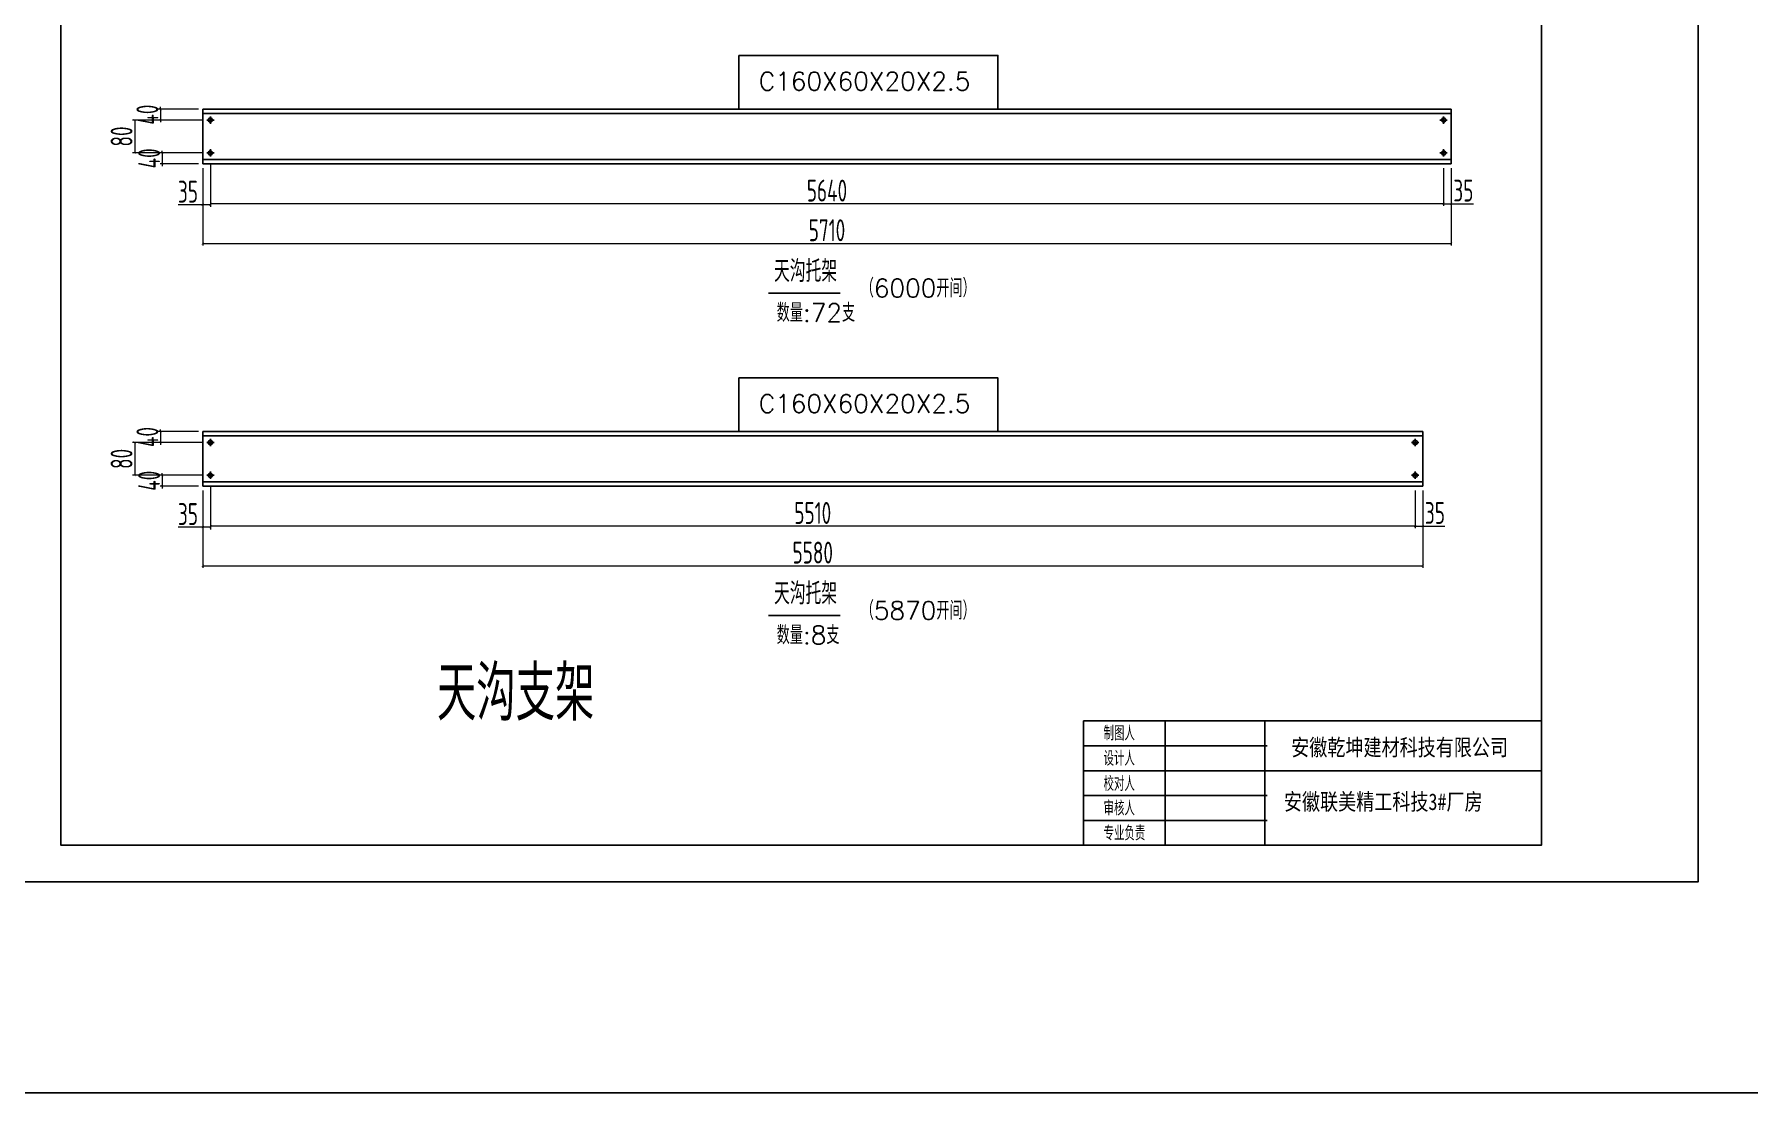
# Model space of a CAD drawing. Header units: millimetres. Extents: x 1471994 to 4527627, y -5186613 to -1927582.
# Drawn here: x 1522876 to 1530717, y -2025769 to -2020931 of the extents above; entities that cross this region are included whole.
import ezdxf

# ---------------------------------------------------------------- set-up
doc = ezdxf.new("R2010")
doc.units = ezdxf.units.MM
doc.header["$LTSCALE"] = 1000
doc.header["$PDMODE"] = 34
doc.linetypes.add('CENTER', pattern=[50.8, 31.75, -6.35, 6.35, -6.35])
doc.layers.add('轴线层', color=1, linetype='CENTER', lineweight=15)
doc.styles.add('hz', font='gbenor.shx', dxfattribs={"width": 0.75, "height": 100, "bigfont": 'gbcbig.shx'})
doc.styles.get("Standard").update_dxf_attribs({"font": 'txt', "bigfont": 'gbcbig.shx'})
doc.styles.add('图框', font='')
doc.styles.get('图框').set_extended_font_data('SimSun')
doc.dimstyles.new('连接板标注3', dxfattribs={"dimscale": 100, "dimtxt": 0.8, "dimasz": 0.1, "dimexe": 0.1, "dimexo": 0.2, "dimgap": 0.1, "dimtad": 1, "dimtoh": 1, "dimdec": 0, "dimdsep": 46, "dimtxsty": 'hz', "dimblk": 'ARCHTICK', "dimcen": 3, "dimclrd": 7, "dimclre": 7, "dimclrt": 3, "dimadec": 0, "dimazin": 0, "dimtfac": 1, "dimtdec": 0, "dimtix": 1, "dimtmove": 0, "dimatfit": 3, "dimldrblk": 'ARCHTICK', "dimfxl": 0.1, "dimlwd": 13, "dimlwe": 13, "dimarcsym": 0})

# ---------------------------------------------------------------- blocks, each defined once
blk = doc.blocks.new('_ArchTick')
at = {"color": 0, "linetype": 'ByBlock', "const_width": 0.15}
blk.add_lwpolyline([(-0.5, -0.5), (0.5, 0.5)], dxfattribs=at)
blk = doc.blocks.new('*D1747')
at = {"color": 7, "lineweight": 13}
for p, q in [((1523681.4, -2021520.1), (1523681.4, -2021720.6)), ((1523646.4, -2021543.4), (1523646.4, -2021720.6)), ((1523646.4, -2021710.6), (1523533.3, -2021710.6)), ((1523681.4, -2021710.6), (1523646.4, -2021710.6))]:
    blk.add_line(p, q, dxfattribs=at)
at = {"layer": 'Defpoints', "color": 0}
for p in [(1523646.4, -2021523.4), (1523681.4, -2021500.1), (1523646.4, -2021710.6)]:
    blk.add_point(p, dxfattribs=at)
at = {"color": 7, "lineweight": 13, "xscale": 10, "yscale": 10, "zscale": 10, "rotation": 180}
blk.add_blockref('_ArchTick', (1523646.4, -2021710.6), dxfattribs=at)
at = {"color": 7, "lineweight": 13, "xscale": 10, "yscale": 10, "zscale": 10}
blk.add_blockref('_ArchTick', (1523681.4, -2021710.6), dxfattribs=at)
at = {"color": 3, "insert": (1523578.9, -2021650.6), "char_height": 100, "attachment_point": 5, "style": 'hz'}
blk.add_mtext('35', dxfattribs=at)
blk = doc.blocks.new('*D1748')
at = {"color": 7, "lineweight": 13}
for p, q in [((1523681.4, -2021595.6), (1523681.4, -2021715.6)), ((1529321.4, -2021563.4), (1529321.4, -2021715.6)), ((1529321.4, -2021705.6), (1523681.4, -2021705.6))]:
    blk.add_line(p, q, dxfattribs=at)
at = {"layer": 'Defpoints', "color": 0}
for p in [(1523681.4, -2021575.6), (1529321.4, -2021543.4), (1523681.4, -2021705.6)]:
    blk.add_point(p, dxfattribs=at)
at = {"color": 7, "lineweight": 13, "xscale": 10, "yscale": 10, "zscale": 10, "rotation": 180}
blk.add_blockref('_ArchTick', (1523681.4, -2021705.6), dxfattribs=at)
at = {"color": 7, "lineweight": 13, "xscale": 10, "yscale": 10, "zscale": 10}
blk.add_blockref('_ArchTick', (1529321.4, -2021705.6), dxfattribs=at)
at = {"color": 3, "insert": (1526501.4, -2021645.6), "char_height": 100, "attachment_point": 5, "style": 'hz'}
blk.add_mtext('5640', dxfattribs=at)
blk = doc.blocks.new('*D1749')
at = {"color": 7, "lineweight": 13}
for p, q in [((1523646.4, -2021543.4), (1523646.4, -2021896.9)), ((1529356.4, -2021563.4), (1529356.4, -2021896.9)), ((1523646.4, -2021886.9), (1529356.4, -2021886.9))]:
    blk.add_line(p, q, dxfattribs=at)
at = {"layer": 'Defpoints', "color": 0}
for p in [(1523646.4, -2021523.4), (1529356.4, -2021543.4), (1529356.4, -2021886.9)]:
    blk.add_point(p, dxfattribs=at)
at = {"color": 7, "lineweight": 13, "xscale": 10, "yscale": 10, "zscale": 10, "rotation": 180}
blk.add_blockref('_ArchTick', (1523646.4, -2021886.9), dxfattribs=at)
at = {"color": 7, "lineweight": 13, "xscale": 10, "yscale": 10, "zscale": 10}
blk.add_blockref('_ArchTick', (1529356.4, -2021886.9), dxfattribs=at)
at = {"color": 3, "insert": (1526501.4, -2021826.9), "char_height": 100, "attachment_point": 5, "style": 'hz'}
blk.add_mtext('5710', dxfattribs=at)
blk = doc.blocks.new('*D1750')
at = {"color": 7, "lineweight": 13}
for p, q in [((1529321.4, -2021543.4), (1529321.4, -2021715.6)), ((1529356.4, -2021543.4), (1529356.4, -2021715.6)), ((1529321.4, -2021705.6), (1529356.4, -2021705.6)), ((1529356.4, -2021705.6), (1529457.8, -2021705.6))]:
    blk.add_line(p, q, dxfattribs=at)
at = {"layer": 'Defpoints', "color": 0}
for p in [(1529321.4, -2021523.4), (1529356.4, -2021523.4), (1529321.4, -2021705.6)]:
    blk.add_point(p, dxfattribs=at)
at = {"color": 7, "lineweight": 13, "xscale": 10, "yscale": 10, "zscale": 10, "rotation": 180}
blk.add_blockref('_ArchTick', (1529321.4, -2021705.6), dxfattribs=at)
at = {"color": 7, "lineweight": 13, "xscale": 10, "yscale": 10, "zscale": 10}
blk.add_blockref('_ArchTick', (1529356.4, -2021705.6), dxfattribs=at)
at = {"color": 3, "insert": (1529412.1, -2021645.6), "char_height": 100, "attachment_point": 5, "style": 'hz'}
blk.add_mtext('35', dxfattribs=at)
blk = doc.blocks.new('*D1751')
at = {"color": 7, "lineweight": 13}
for p, q in [((1523626.4, -2021273.4), (1523443.2, -2021273.4)), ((1523453.2, -2021273.4), (1523453.2, -2021263.4)), ((1523453.2, -2021273.4), (1523453.2, -2021323.4)), ((1523644.8, -2021323.4), (1523443.2, -2021323.4)), ((1523453.2, -2021323.4), (1523453.2, -2021333.4))]:
    blk.add_line(p, q, dxfattribs=at)
at = {"layer": 'Defpoints', "color": 0}
for p in [(1523646.4, -2021273.4), (1523453.2, -2021323.4), (1523664.8, -2021323.4)]:
    blk.add_point(p, dxfattribs=at)
at = {"color": 7, "lineweight": 13, "xscale": 10, "yscale": 10, "zscale": 10}
for p, rotation in [((1523453.2, -2021273.4), 270), ((1523453.2, -2021323.4), 90)]:
    blk.add_blockref('_ArchTick', p, dxfattribs=dict(at, rotation=rotation))
at = {"color": 3, "insert": (1523393.2, -2021298.4), "char_height": 100, "attachment_point": 5, "rotation": 90, "style": 'hz'}
blk.add_mtext('40', dxfattribs=at)
blk = doc.blocks.new('*D1752')
at = {"color": 7, "lineweight": 13}
for p, q in [((1523644.8, -2021323.4), (1523325.1, -2021323.4)), ((1523335.1, -2021323.4), (1523335.1, -2021473.4)), ((1523644.8, -2021473.4), (1523325.1, -2021473.4))]:
    blk.add_line(p, q, dxfattribs=at)
at = {"layer": 'Defpoints', "color": 0}
for p in [(1523664.8, -2021323.4), (1523335.1, -2021473.4), (1523664.8, -2021473.4)]:
    blk.add_point(p, dxfattribs=at)
at = {"color": 7, "lineweight": 13, "xscale": 10, "yscale": 10, "zscale": 10}
for p, rotation in [((1523335.1, -2021323.4), 90), ((1523335.1, -2021473.4), 270)]:
    blk.add_blockref('_ArchTick', p, dxfattribs=dict(at, rotation=rotation))
at = {"color": 3, "insert": (1523275.1, -2021398.4), "char_height": 100, "attachment_point": 5, "rotation": 90, "style": 'hz'}
blk.add_mtext('80', dxfattribs=at)
blk = doc.blocks.new('*D1753')
at = {"color": 7, "lineweight": 13}
for p, q in [((1523644.8, -2021473.4), (1523451.1, -2021473.4)), ((1523626.4, -2021523.4), (1523451.1, -2021523.4)), ((1523461.1, -2021473.4), (1523461.1, -2021463.4)), ((1523461.1, -2021473.4), (1523461.1, -2021523.4)), ((1523461.1, -2021523.4), (1523461.1, -2021533.4))]:
    blk.add_line(p, q, dxfattribs=at)
at = {"layer": 'Defpoints', "color": 0}
for p in [(1523461.1, -2021523.4), (1523646.4, -2021523.4), (1523664.8, -2021473.4)]:
    blk.add_point(p, dxfattribs=at)
at = {"color": 7, "lineweight": 13, "xscale": 10, "yscale": 10, "zscale": 10}
for p, rotation in [((1523461.1, -2021473.4), 270), ((1523461.1, -2021523.4), 90)]:
    blk.add_blockref('_ArchTick', p, dxfattribs=dict(at, rotation=rotation))
at = {"color": 3, "insert": (1523401.1, -2021498.4), "char_height": 100, "attachment_point": 5, "rotation": 90, "style": 'hz'}
blk.add_mtext('40', dxfattribs=at)
blk = doc.blocks.new('*D1754')
at = {"color": 7, "lineweight": 13}
for p, q in [((1523646.4, -2023017.1), (1523646.4, -2023194.3)), ((1523681.4, -2022993.8), (1523681.4, -2023194.3)), ((1523646.4, -2023184.3), (1523533.3, -2023184.3)), ((1523681.4, -2023184.3), (1523646.4, -2023184.3))]:
    blk.add_line(p, q, dxfattribs=at)
at = {"layer": 'Defpoints', "color": 0}
for p in [(1523646.4, -2022997.1), (1523681.4, -2022973.8), (1523646.4, -2023184.3)]:
    blk.add_point(p, dxfattribs=at)
at = {"color": 7, "lineweight": 13, "xscale": 10, "yscale": 10, "zscale": 10, "rotation": 180}
blk.add_blockref('_ArchTick', (1523646.4, -2023184.3), dxfattribs=at)
at = {"color": 7, "lineweight": 13, "xscale": 10, "yscale": 10, "zscale": 10}
blk.add_blockref('_ArchTick', (1523681.4, -2023184.3), dxfattribs=at)
at = {"color": 3, "insert": (1523578.9, -2023124.3), "char_height": 100, "attachment_point": 5, "style": 'hz'}
blk.add_mtext('35', dxfattribs=at)
blk = doc.blocks.new('*D1755')
at = {"color": 7, "lineweight": 13}
for p, q in [((1523681.4, -2023069.3), (1523681.4, -2023189.3)), ((1529191.4, -2023037.1), (1529191.4, -2023189.3)), ((1529191.4, -2023179.3), (1523681.4, -2023179.3))]:
    blk.add_line(p, q, dxfattribs=at)
at = {"layer": 'Defpoints', "color": 0}
for p in [(1529191.4, -2023017.1), (1523681.4, -2023049.3), (1523681.4, -2023179.3)]:
    blk.add_point(p, dxfattribs=at)
at = {"color": 7, "lineweight": 13, "xscale": 10, "yscale": 10, "zscale": 10, "rotation": 180}
blk.add_blockref('_ArchTick', (1523681.4, -2023179.3), dxfattribs=at)
at = {"color": 7, "lineweight": 13, "xscale": 10, "yscale": 10, "zscale": 10}
blk.add_blockref('_ArchTick', (1529191.4, -2023179.3), dxfattribs=at)
at = {"color": 3, "insert": (1526436.4, -2023119.3), "char_height": 100, "attachment_point": 5, "style": 'hz'}
blk.add_mtext('5510', dxfattribs=at)
blk = doc.blocks.new('*D1756')
at = {"color": 7, "lineweight": 13}
for p, q in [((1523646.4, -2023017.1), (1523646.4, -2023370.5)), ((1529226.4, -2023037.1), (1529226.4, -2023370.5)), ((1523646.4, -2023360.5), (1529226.4, -2023360.5))]:
    blk.add_line(p, q, dxfattribs=at)
at = {"layer": 'Defpoints', "color": 0}
for p in [(1523646.4, -2022997.1), (1529226.4, -2023017.1), (1529226.4, -2023360.5)]:
    blk.add_point(p, dxfattribs=at)
at = {"color": 7, "lineweight": 13, "xscale": 10, "yscale": 10, "zscale": 10, "rotation": 180}
blk.add_blockref('_ArchTick', (1523646.4, -2023360.5), dxfattribs=at)
at = {"color": 7, "lineweight": 13, "xscale": 10, "yscale": 10, "zscale": 10}
blk.add_blockref('_ArchTick', (1529226.4, -2023360.5), dxfattribs=at)
at = {"color": 3, "insert": (1526436.4, -2023300.5), "char_height": 100, "attachment_point": 5, "style": 'hz'}
blk.add_mtext('5580', dxfattribs=at)
blk = doc.blocks.new('*D1757')
at = {"color": 7, "lineweight": 13}
for p, q in [((1529191.4, -2023017.1), (1529191.4, -2023189.3)), ((1529226.4, -2023017.1), (1529226.4, -2023189.3)), ((1529191.4, -2023179.3), (1529226.4, -2023179.3)), ((1529226.4, -2023179.3), (1529327.8, -2023179.3))]:
    blk.add_line(p, q, dxfattribs=at)
at = {"layer": 'Defpoints', "color": 0}
for p in [(1529191.4, -2022997.1), (1529226.4, -2022997.1), (1529191.4, -2023179.3)]:
    blk.add_point(p, dxfattribs=at)
at = {"color": 7, "lineweight": 13, "xscale": 10, "yscale": 10, "zscale": 10, "rotation": 180}
blk.add_blockref('_ArchTick', (1529191.4, -2023179.3), dxfattribs=at)
at = {"color": 7, "lineweight": 13, "xscale": 10, "yscale": 10, "zscale": 10}
blk.add_blockref('_ArchTick', (1529226.4, -2023179.3), dxfattribs=at)
at = {"color": 3, "insert": (1529282.1, -2023119.3), "char_height": 100, "attachment_point": 5, "style": 'hz'}
blk.add_mtext('35', dxfattribs=at)
blk = doc.blocks.new('*D1758')
at = {"color": 7, "lineweight": 13}
for p, q in [((1523626.4, -2022747.1), (1523443.2, -2022747.1)), ((1523453.2, -2022747.1), (1523453.2, -2022737.1)), ((1523453.2, -2022747.1), (1523453.2, -2022797.1)), ((1523644.8, -2022797.1), (1523443.2, -2022797.1)), ((1523453.2, -2022797.1), (1523453.2, -2022807.1))]:
    blk.add_line(p, q, dxfattribs=at)
at = {"layer": 'Defpoints', "color": 0}
for p in [(1523646.4, -2022747.1), (1523453.2, -2022797.1), (1523664.8, -2022797.1)]:
    blk.add_point(p, dxfattribs=at)
at = {"color": 7, "lineweight": 13, "xscale": 10, "yscale": 10, "zscale": 10}
for p, rotation in [((1523453.2, -2022747.1), 270), ((1523453.2, -2022797.1), 90)]:
    blk.add_blockref('_ArchTick', p, dxfattribs=dict(at, rotation=rotation))
at = {"color": 3, "insert": (1523393.2, -2022772.1), "char_height": 100, "attachment_point": 5, "rotation": 90, "style": 'hz'}
blk.add_mtext('40', dxfattribs=at)
blk = doc.blocks.new('*D1759')
at = {"color": 7, "lineweight": 13}
for p, q in [((1523644.8, -2022797.1), (1523325.1, -2022797.1)), ((1523335.1, -2022797.1), (1523335.1, -2022947.1)), ((1523644.8, -2022947.1), (1523325.1, -2022947.1))]:
    blk.add_line(p, q, dxfattribs=at)
at = {"layer": 'Defpoints', "color": 0}
for p in [(1523664.8, -2022797.1), (1523335.1, -2022947.1), (1523664.8, -2022947.1)]:
    blk.add_point(p, dxfattribs=at)
at = {"color": 7, "lineweight": 13, "xscale": 10, "yscale": 10, "zscale": 10}
for p, rotation in [((1523335.1, -2022797.1), 90), ((1523335.1, -2022947.1), 270)]:
    blk.add_blockref('_ArchTick', p, dxfattribs=dict(at, rotation=rotation))
at = {"color": 3, "insert": (1523275.1, -2022872.1), "char_height": 100, "attachment_point": 5, "rotation": 90, "style": 'hz'}
blk.add_mtext('80', dxfattribs=at)
blk = doc.blocks.new('*D1760')
at = {"color": 7, "lineweight": 13}
for p, q in [((1523461.1, -2022947.1), (1523461.1, -2022937.1)), ((1523644.8, -2022947.1), (1523451.1, -2022947.1)), ((1523626.4, -2022997.1), (1523451.1, -2022997.1)), ((1523461.1, -2022947.1), (1523461.1, -2022997.1)), ((1523461.1, -2022997.1), (1523461.1, -2023007.1))]:
    blk.add_line(p, q, dxfattribs=at)
at = {"layer": 'Defpoints', "color": 0}
for p in [(1523461.1, -2022997.1), (1523646.4, -2022997.1), (1523664.8, -2022947.1)]:
    blk.add_point(p, dxfattribs=at)
at = {"color": 7, "lineweight": 13, "xscale": 10, "yscale": 10, "zscale": 10}
for p, rotation in [((1523461.1, -2022947.1), 270), ((1523461.1, -2022997.1), 90)]:
    blk.add_blockref('_ArchTick', p, dxfattribs=dict(at, rotation=rotation))
at = {"color": 3, "insert": (1523401.1, -2022972.1), "char_height": 100, "attachment_point": 5, "rotation": 90, "style": 'hz'}
blk.add_mtext('40', dxfattribs=at)

msp = doc.modelspace()

# ---------------------------------------------------------------- linework, layer by layer
for p, q in [((1523646.4, -2021273.4), (1523646.4, -2021523.4)), ((1523646.4, -2021273.4), (1527056.4, -2021273.4)), ((1523646.4, -2021293.4), (1527056.4, -2021293.4)), ((1527056.4, -2021273.4), (1529356.4, -2021273.4)), ((1527056.4, -2021293.4), (1529356.4, -2021293.4)), ((1529356.4, -2021273.4), (1529356.4, -2021523.4)), ((1523664.8, -2021323.4), (1523698.1, -2021323.4)), ((1523681.4, -2021340.1), (1523681.4, -2021306.7)), ((1529338.1, -2021323.4), (1529304.8, -2021323.4)), ((1529321.4, -2021340.1), (1529321.4, -2021306.7)), ((1529356.4, -2021343.4), (1529356.4, -2021523.4)), ((1523646.4, -2021503.4), (1525208.2, -2021503.4)), ((1523646.4, -2021523.4), (1525208.2, -2021523.4)), ((1523646.4, -2021523.4), (1525208.2, -2021523.4)), ((1523646.4, -2021523.4), (1527056.4, -2021523.4)), ((1523664.8, -2021473.4), (1523698.1, -2021473.4)), ((1523681.4, -2021456.7), (1523681.4, -2021490.1)), ((1525208.2, -2021503.4), (1527056.4, -2021503.4)), ((1525208.2, -2021523.4), (1527056.4, -2021523.4)), ((1525208.2, -2021523.4), (1527056.4, -2021523.4)), ((1527056.4, -2021503.4), (1529356.4, -2021503.4)), ((1527056.4, -2021523.4), (1529356.4, -2021523.4)), ((1527056.4, -2021523.4), (1529356.4, -2021523.4)), ((1527056.4, -2021523.4), (1529356.4, -2021523.4)), ((1529338.1, -2021473.4), (1529304.8, -2021473.4)), ((1529321.4, -2021456.7), (1529321.4, -2021490.1)), ((1529356.4, -2021466.7), (1529356.4, -2021500.1)), ((1523646.4, -2022747.1), (1523646.4, -2022997.1)), ((1523646.4, -2022747.1), (1527056.4, -2022747.1)), ((1523646.4, -2022767.1), (1527056.4, -2022767.1)), ((1523681.4, -2022813.8), (1523681.4, -2022780.4)), ((1527056.4, -2022747.1), (1529226.4, -2022747.1)), ((1527056.4, -2022767.1), (1529226.4, -2022767.1)), ((1529191.4, -2022813.8), (1529191.4, -2022780.4)), ((1529226.4, -2022747.1), (1529226.4, -2022997.1)), ((1523664.8, -2022797.1), (1523698.1, -2022797.1)), ((1529208.1, -2022797.1), (1529174.8, -2022797.1)), ((1529226.4, -2022817.1), (1529226.4, -2022997.1)), ((1523681.4, -2022930.4), (1523681.4, -2022963.8)), ((1529191.4, -2022930.4), (1529191.4, -2022963.8)), ((1529226.4, -2022940.4), (1529226.4, -2022973.8)), ((1523646.4, -2022977.1), (1525208.2, -2022977.1)), ((1523646.4, -2022997.1), (1525208.2, -2022997.1)), ((1523646.4, -2022997.1), (1525208.2, -2022997.1)), ((1523646.4, -2022997.1), (1527056.4, -2022997.1)), ((1523664.8, -2022947.1), (1523698.1, -2022947.1)), ((1525208.2, -2022977.1), (1527056.4, -2022977.1)), ((1525208.2, -2022997.1), (1527056.4, -2022997.1)), ((1525208.2, -2022997.1), (1527056.4, -2022997.1)), ((1527056.4, -2022977.1), (1529226.4, -2022977.1)), ((1527056.4, -2022997.1), (1529226.4, -2022997.1)), ((1527056.4, -2022997.1), (1529226.4, -2022997.1)), ((1527056.4, -2022997.1), (1529226.4, -2022997.1)), ((1529208.1, -2022947.1), (1529174.8, -2022947.1)), ((1529769.2, -2024070.3), (1527674.5, -2024070.3)), ((1527674.5, -2024070.3), (1527674.5, -2024638.3)), ((1527674.5, -2024070.3), (1529769.2, -2024070.3)), ((1527674.5, -2024070.3), (1527674.5, -2024638.3)), ((1527674.5, -2024070.3), (1529769.2, -2024070.3)), ((1528048.4, -2024070.3), (1528048.4, -2024638.3)), ((1528048.4, -2024070.3), (1528048.4, -2024638.3)), ((1528060.8, -2024070.3), (1529769.2, -2024070.3)), ((1528060.8, -2024070.3), (1529769.2, -2024070.3)), ((1528060.8, -2024070.3), (1529769.2, -2024070.3)), ((1528060.8, -2024070.3), (1529769.2, -2024070.3)), ((1528503.9, -2024638.3), (1528503.9, -2024070.3)), ((1529769.2, -2024070.3), (1529769.2, -2024638.3)), ((1527674.5, -2024183.9), (1528514.7, -2024183.9)), ((1527674.5, -2024183.9), (1528514.7, -2024183.9)), ((1527674.5, -2024297.5), (1529769.2, -2024297.5)), ((1527674.5, -2024297.5), (1529769.2, -2024297.5)), ((1527674.5, -2024411.1), (1528514.7, -2024411.1)), ((1527674.5, -2024411.1), (1528514.7, -2024411.1)), ((1527674.5, -2024524.7), (1528514.7, -2024524.7)), ((1527674.5, -2024524.7), (1528514.7, -2024524.7)), ((1527674.5, -2024638.3), (1528514.7, -2024638.3)), ((1527674.5, -2024638.3), (1529769.2, -2024638.3))]:
    msp.add_line(p, q)
at = {"color": 2}
for p, q in [((1526234.1, -2022114.1), (1526562.5, -2022114.1)), ((1526234.1, -2023587.8), (1526562.5, -2023587.8))]:
    msp.add_line(p, q, dxfattribs=at)
for points in [[(1471994, -1927581.7), (1690077.8, -1927581.7), (1690077.8, -2025769.5), (1471994, -2025769.5)], [(1530486.1, -1996696.1), (1518709.1, -1996696.1), (1518709.1, -2024805), (1530486.1, -2024805)], [(1522998.1, -2020752.9), (1529769.2, -2020752.9), (1529769.2, -2024638.3), (1522998.1, -2024638.3)]]:
    msp.add_lwpolyline(points, close=True)
for points in [[(1526098.7, -2021027.9), (1527283.5, -2021027.9), (1527283.5, -2021273.4), (1526098.7, -2021273.4)], [(1526098.7, -2022501.6), (1527283.5, -2022501.6), (1527283.5, -2022747.1), (1526098.7, -2022747.1)]]:
    msp.add_lwpolyline(points, close=True, dxfattribs=at)
for centre in [(1523681.4, -2021323.4), (1529321.4, -2021323.4), (1523681.4, -2021473.4), (1529321.4, -2021473.4), (1523681.4, -2022797.1), (1529191.4, -2022797.1), (1523681.4, -2022947.1), (1529191.4, -2022947.1)]:
    msp.add_circle(centre, 10)

# ---------------------------------------------------------------- texts
at = {"style": '图框', "width": 0.8}
msp.add_text('安徽乾坤建材科技有限公司         ', height=75.744, dxfattribs=at).set_placement((1528624.6, -2024228.6))
msp.add_text('安徽乾坤建材科技有限公司         ', height=75.744, dxfattribs=at).set_placement((1528624.6, -2024228.6))
for tag, p in [('制图人', (1527766.5, -2024159.5)), ('制图人', (1527766.5, -2024159.5)), ('设计人', (1527766.5, -2024274.5)), ('设计人', (1527766.5, -2024274.5)), ('校对人', (1527766.5, -2024390.3)), ('校对人', (1527766.5, -2024390.3)), ('审核人', (1527766.5, -2024502.4)), ('审核人', (1527766.5, -2024502.4)), ('专业负责', (1527766.5, -2024616.4)), ('专业负责', (1527766.5, -2024616.4))]:
    msp.add_attdef(tag, p, '', height=66.3)
msp.add_attdef('安徽联美精工科技3#厂房', (1528591.2, -2024477.2), '宣城市博远顺达', height=75.74, dxfattribs=at)
at = {"layer": '轴线层', "color": 2, "linetype": 'ByBlock', "attachment_point": 1}
for s, insert, char_height in [('C160X60X20X2.5', (1526189.6, -2021104), 83.333), ('（6000开间）', (1526655.9, -2022049.7), 83.33), ('数量:72支', (1526271.5, -2022162), 83.33), ('C160X60X20X2.5', (1526189.6, -2022577.7), 83.333), ('（5870开间）', (1526655.9, -2023523.4), 83.33), ('数量:8支', (1526271.5, -2023635.7), 83.33)]:
    msp.add_mtext_dynamic_manual_height_columns(s, width=1506.743, gutter_width=12.5, heights=[336], dxfattribs=dict(at, insert=insert, char_height=char_height))
at = {"layer": '轴线层', "color": 2, "linetype": 'ByBlock', "char_height": 100, "attachment_point": 1}
for insert in [(1526259.5, -2021963.6), (1526259.5, -2023437.3)]:
    msp.add_mtext_dynamic_manual_height_columns('天沟托架', width=1506.743, gutter_width=12.5, heights=[336], dxfattribs=dict(at, insert=insert)).dxf.set("width", 1808.091)
at = {"layer": '轴线层', "color": 4, "linetype": 'ByBlock', "insert": (1524717.6, -2023818.3), "char_height": 250, "attachment_point": 1}
msp.add_mtext_dynamic_manual_height_columns('天沟支架', width=1506.743, gutter_width=12.5, heights=[336], dxfattribs=at).dxf.set("width", 4520.228)

# ---------------------------------------------------------------- dimensions: what is measured, and where the dimension line sits
for base, p1, p2, picture, middle in [((1523453.2, -2021323.4), (1523646.4, -2021273.4), (1523664.8, -2021323.4), '*D1751', (1523393.2, -2021298.4)), ((1523461.1, -2021523.4), (1523664.8, -2021473.4), (1523646.4, -2021523.4), '*D1753', (1523401.1, -2021498.4)), ((1523453.2, -2022797.1), (1523646.4, -2022747.1), (1523664.8, -2022797.1), '*D1758', (1523393.2, -2022772.1)), ((1523461.1, -2022997.1), (1523664.8, -2022947.1), (1523646.4, -2022997.1), '*D1760', (1523401.1, -2022972.1))]:
    dim = msp.add_linear_dim(base=base, p1=p1, p2=p2, angle=90, text='40', dimstyle='连接板标注3')
    dim.commit()
    dim.dimension.update_dxf_attribs({"geometry": picture, "text_midpoint": middle})
for base, p1, p2, picture, middle in [((1523335.1, -2021473.4), (1523664.8, -2021323.4), (1523664.8, -2021473.4), '*D1752', (1523335.1, -2021398.4)), ((1523335.1, -2022947.1), (1523664.8, -2022797.1), (1523664.8, -2022947.1), '*D1759', (1523335.1, -2022872.1))]:
    dim = msp.add_linear_dim(base=base, p1=p1, p2=p2, angle=90, text='80', dimstyle='连接板标注3')
    dim.commit()
    dim.dimension.update_dxf_attribs({"geometry": picture, "text_midpoint": middle, "dimtype": 160})
for base, p1, p2, picture, middle in [((1523646.4, -2021710.6), (1523681.4, -2021500.1), (1523646.4, -2021523.4), '*D1747', (1523578.9, -2021710.6)), ((1529321.4, -2021705.6), (1529356.4, -2021523.4), (1529321.4, -2021523.4), '*D1750', (1529412.1, -2021705.6)), ((1523646.4, -2023184.3), (1523681.4, -2022973.8), (1523646.4, -2022997.1), '*D1754', (1523578.9, -2023184.3)), ((1529191.4, -2023179.3), (1529226.4, -2022997.1), (1529191.4, -2022997.1), '*D1757', (1529282.1, -2023179.3))]:
    dim = msp.add_linear_dim(base=base, p1=p1, p2=p2, dimstyle='连接板标注3')
    dim.commit()
    dim.dimension.update_dxf_attribs({"geometry": picture, "text_midpoint": middle, "dimtype": 160})
for base, p1, p2, picture, middle in [((1529356.4, -2021886.9), (1523646.4, -2021523.4), (1529356.4, -2021543.4), '*D1749', (1526501.4, -2021826.9)), ((1529226.4, -2023360.5), (1523646.4, -2022997.1), (1529226.4, -2023017.1), '*D1756', (1526436.4, -2023300.5))]:
    dim = msp.add_linear_dim(base=base, p1=p1, p2=p2, dimstyle='连接板标注3')
    dim.commit()
    dim.dimension.update_dxf_attribs({"geometry": picture, "text_midpoint": middle})
for base, p1, p2, picture, middle in [((1523681.4, -2021705.6), (1529321.4, -2021543.4), (1523681.4, -2021575.6), '*D1748', (1526501.4, -2021645.6)), ((1523681.4, -2023179.3), (1529191.4, -2023017.1), (1523681.4, -2023049.3), '*D1755', (1526436.4, -2023119.3))]:
    dim = msp.add_linear_dim(base=base, p1=p1, p2=p2, angle=180, dimstyle='连接板标注3')
    dim.commit()
    dim.dimension.update_dxf_attribs({"geometry": picture, "text_midpoint": middle})

doc.saveas('drawing.dxf')
